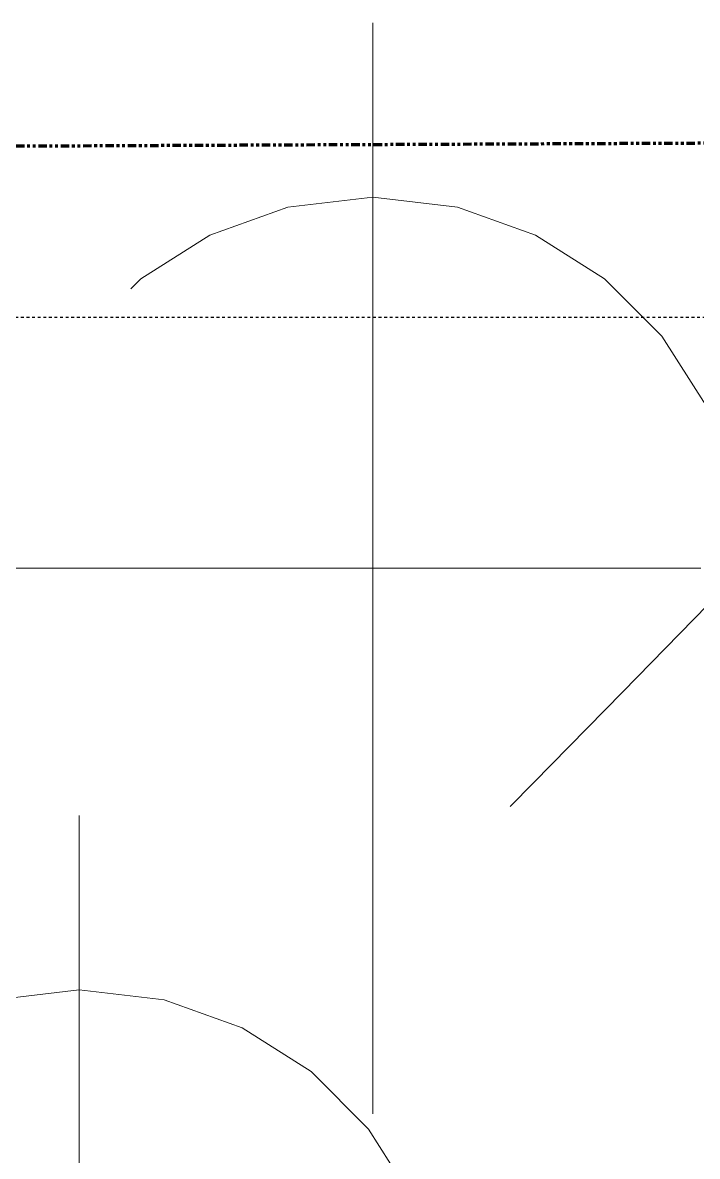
# Model space of a CAD drawing. Header units: inches. Extents: x 9391 to 11530, y 1186 to 2858.
# Drawn here: x 11213 to 11243.1, y 2661.2 to 2711.9 of the extents above; entities that cross this region are included whole.
import ezdxf

# ---------------------------------------------------------------- set-up
doc = ezdxf.new("R2010")
doc.units = ezdxf.units.IN
doc.header["$MEASUREMENT"] = 0
doc.linetypes.add('Aligning Line 1_8_', pattern=[0.25, 0.125, -0.125])
doc.linetypes.add('Double Dash 3_8_', pattern=[1, 0.375, -0.125, 0.125, -0.125, 0.125, -0.125])
for name, color, linetype, lineweight in [('A-DETL-GENF-1', 254, 'Continuous', 9), ('C-PROP-LINE', 91, 'Double Dash 3_8_', 211), ('G-ANNO-SYMB', 111, 'Aligning Line 1_8_', 30)]:
    doc.layers.add(name, color=color, linetype=linetype, lineweight=lineweight)

# ---------------------------------------------------------------- blocks, each defined once
blk = doc.blocks.new('magnolia 26756 - magnolia 26756-V115-FLOOR PLAN - ROOF')
at = {"layer": 'A-DETL-GENF-1'}
for p, q in [((0, 24.236), (0, 24.398)), ((0, 24.398), (0, 24.171)), ((0, 23.863), (0, 24.236)), ((0, 24.171), (0, 23.955)), ((0, 23.199), (0, 24.132)), ((0, 24.132), (0, 23.983)), ((0, 23.983), (0, 22.031)), ((0, 23.955), (0, 22.932)), ((0, 22.678), (0, 23.863)), ((0, 23.416), (0, 23.437)), ((0, 23.437), (0, 23.199)), ((0, 23.332), (0, 23.416)), ((0, 22.985), (0, 23.332)), ((0, 22.932), (0, 23.018)), ((0, 23.018), (0, 22.948)), ((0, 22.575), (0, 22.985)), ((0, 22.948), (0, 22.798)), ((0, 22.798), (0, 21.187)), ((0, 20.532), (0, 22.678)), ((0, 21.704), (0, 22.575)), ((0, 22.455), (0, 22.539)), ((0, 22.539), (0, 22.532)), ((0, 22.532), (0, 22.369)), ((0, 21.997), (0, 22.455)), ((0, 22.369), (0, 20.735)), ((0, 22.031), (0, 21.865)), ((0, 21.891), (0, 21.997)), ((0, 21.865), (0, 21.891)), ((0, 21), (0, 21.704)), ((0, 21.597), (0, 21.599)), ((0, 21.599), (0, 21.298)), ((0, 21.546), (0, 21.597)), ((0, 21.428), (0, 21.546)), ((0, 20.399), (0, 21.428)), ((0, 21.227), (0, 21.332)), ((0, 21.332), (0, 20.658)), ((0, 21.298), (0, 21.227)), ((0, 21.187), (0, 20.695)), ((0, 19.999), (0, 21.065)), ((0, 21.065), (0, 20.91)), ((0, 20.979), (0, 21.001)), ((0, 21.001), (0, 20.865)), ((0, 20.799), (0, 21)), ((0, 20.84), (0, 20.979)), ((0, 20.91), (0, 20.697)), ((0, 17.433), (0, 20.865)), ((0, 19.965), (0, 20.84)), ((0, 20.71), (0, 20.799)), ((0, 20.735), (0, 19.999)), ((0, 20.5), (0, 20.71)), ((0, 20.697), (0, 20.431)), ((0, 20.695), (0, 20.279)), ((0, 20.658), (0, 20.466)), ((0, 20.442), (0, 20.532)), ((0, 20.202), (0, 20.5)), ((0, 20.466), (0, 20.239)), ((0, 20.376), (0, 20.442)), ((0, 20.431), (0, 18.932)), ((0, 20.076), (0, 20.399)), ((0, 20.131), (0, 20.376)), ((0, 20.279), (0, 19.97)), ((0, 20.239), (0, 19.965)), ((0, 19.844), (0, 20.202)), ((0, 19.968), (0, 20.131)), ((0, 19.377), (0, 20.076)), ((0, 19.97), (0, 19.697)), ((0, 19.732), (0, 19.968)), ((0, 19.46), (0, 19.844)), ((0, 19.561), (0, 19.732)), ((0, 19.697), (0, 19.564)), ((0, 19.564), (0, 19.414)), ((0, 19.472), (0, 19.561)), ((0, 18.932), (0, 19.472)), ((0, 19.079), (0, 19.46)), ((0, 19.414), (0, 19.12)), ((0, 18.566), (0, 19.377)), ((0, 19.12), (0, 19.006)), ((0, 18.732), (0, 19.079)), ((0, 19.006), (0, 18.932)), ((0, 18.932), (0, 18.746)), ((0, 18.746), (0, 18.581)), ((0, 17.949), (0, 18.732)), ((0, 18.581), (0, 18.056)), ((0, 17.599), (0, 18.566)), ((0, 18.056), (0, 17.821)), ((0, 17.318), (0, 17.949)), ((0, 17.821), (0, 17.532)), ((0, 17.567), (0, 17.599)), ((0, 17.599), (0, 17.567)), ((0, 17.568), (0, 17.599)), ((0, 17.548), (0, 17.568)), ((0, 16.947), (0, 17.567)), ((0, 17.567), (0, 17.546)), ((0, 17.537), (0, 17.548)), ((0, 17.546), (0, 17.536)), ((0, 17.536), (0, 17.537)), ((0, 17.532), (0, 17.502)), ((0, 17.502), (0, 17.449)), ((0, 17.449), (0, 17.376)), ((0, 17.433), (0, 16.799)), ((0, 17.376), (0, 17.283)), ((0, 16.775), (0, 17.318)), ((0, 17.283), (0, 17.171)), ((0, 17.027), (0, 17.199)), ((0, 17.199), (0, 13.732)), ((0, 17.171), (0, 16.899)), ((0, 16.595), (0, 17.027)), ((0, 16.868), (0, 16.947)), ((0, 16.899), (0, 16.868)), ((0, 16.799), (0, 16.662)), ((0, 16.255), (0, 16.775)), ((-3.801, 16.151), (0, 16.589)), ((0, 16.662), (0, 16.546)), ((0, 16.506), (0, 16.655)), ((0, 16.655), (0, 16.552)), ((0, 16.538), (0, 16.595)), ((0, 16.589), (3.801, 16.151)), ((0, 16.552), (0, 16.538)), ((0, 16.546), (0, 16.462)), ((0, 16.431), (0, 16.506)), ((0, 16.462), (0, 16.42)), ((0, 16.42), (0, 16.431)), ((0, 15.695), (0, 16.255)), ((-7.292, 14.902), (-3.801, 16.151)), ((0, 15.81), (0, 15.932)), ((0, 15.932), (0, 14.932)), ((0, 15.567), (0, 15.81)), ((3.801, 16.151), (7.292, 14.902)), ((0, 15.031), (0, 15.695)), ((0, 15.518), (0, 15.599)), ((0, 15.599), (0, 14.948)), ((0, 15.239), (0, 15.567)), ((0, 14.568), (0, 15.518)), ((0, 13.796), (0, 15.239)), ((-10.372, 12.942), (-7.292, 14.902)), ((0, 14.199), (0, 15.031)), ((0, 14.948), (0, 14.474)), ((0, 14.932), (0, 13.199)), ((0, 14.744), (0, 14.82)), ((0, 14.82), (0, 14.806)), ((0, 14.806), (0, 14.725)), ((0, 14.121), (0, 14.744)), ((0, 14.725), (0, 14.199)), ((7.292, 14.902), (10.372, 12.942)), ((0, 14.202), (0, 14.568)), ((0, 14.474), (0, 13.115)), ((0, 13.199), (0, 14.266)), ((0, 14.266), (0, 13.824)), ((0, 13.905), (0, 14.202)), ((0, 11.923), (0, 14.121)), ((0, 13.732), (0, 13.905)), ((0, 13.824), (0, 13.671)), ((0, 13.466), (0, 13.796)), ((0, 13.671), (0, 13.545)), ((0, 13.545), (0, 13.199)), ((0, 13.054), (0, 13.466)), ((0, 13.199), (0, 12.304)), ((-10.817, 12.497), (-10.372, 12.942)), ((0, 13.115), (0, 12.599)), ((0, 12.942), (0, 13.054)), ((0, 12.864), (0, 12.942)), ((0, 12.599), (0, 12.864)), ((10.372, 12.942), (12.942, 10.372)), ((0, 12.304), (0, 12.095)), ((0, 12.095), (0, 11.97)), ((0, 11.953), (0, 12.066)), ((0, 12.066), (0, 11.691)), ((0, 11.97), (0, 11.953)), ((0, 11.4), (0, 11.923)), ((0, 11.691), (0, 11.351)), ((0, 10.869), (0, 11.4)), ((0, 11.351), (0, 10.417)), ((0, 0.001), (0, 10.933)), ((0, 10.933), (0, 10.847)), ((0, 10.814), (0, 10.869)), ((0, 10.847), (0, 10.791)), ((0, 10.776), (0, 10.814)), ((0, 10.791), (0, 10.762)), ((0, 10.758), (0, 10.776)), ((0, 10.762), (0, 10.758)), ((0, 10.417), (0, 10.09)), ((12.942, 10.372), (14.902, 7.292)), ((0, 10.09), (0, 9.733)), ((0, 9.733), (0, 9.283)), ((0, 9.283), (0, 9.122)), ((0, 9.122), (0, 8.999)), ((0, 8.999), (0, 8.907)), ((0, 8.907), (0, 8.799)), ((0, 8.799), (0, 8.585)), ((0, 8.585), (0, 8.333)), ((0, 8.333), (0, 8.057)), ((0, 8.057), (0, 7.775)), ((0, 7.775), (0, 7.5)), ((0, 7.5), (0, 7.247)), ((0, 7.247), (0, 7.033)), ((0, 7.033), (0, 6.281)), ((0, 6.281), (0, 5.713)), ((0, 5.713), (0, 5.443)), ((0, 5.2), (0, 5.479)), ((0, 5.479), (0, 5.462)), ((0, 5.462), (0, 5.384)), ((0, 5.443), (0, 5.2)), ((0, 5.384), (0, 5.033)), ((0, 5.033), (0, 4.537)), ((0, 4.537), (0, 4.077)), ((0, 4.077), (0, 3.662)), ((0, 3.662), (0, 3.304)), ((0, 3.304), (0, 3.012)), ((0, 3.012), (0, 2.796)), ((0, 2.796), (0, 2.666)), ((0, 2.666), (0, 1.882)), ((0, 2.466), (0, 2.584)), ((0, 2.584), (0, 2.516)), ((0, 2.516), (0, 2.362)), ((0, 2.41), (0, 2.466)), ((0, 2.287), (0, 2.41)), ((0, 2.362), (0, 2.1)), ((0, 2.09), (0, 2.287)), ((0, 2.1), (0, 1.726)), ((0, 0.432), (0, 2.09)), ((0, 1.882), (0, 1.251)), ((0, 1.726), (0, 1.471)), ((0, 1.471), (0, 1.304)), ((0, 1.304), (0, 1.196)), ((0, 1.035), (0, 1.267)), ((0, 1.267), (0, 0.495)), ((0, 1.251), (0, 1.067)), ((0, 1.196), (0, 0.933)), ((0, 1.067), (0, 1.086)), ((0, 1.086), (0, 1.044)), ((0, 1.044), (0, 0.979)), ((0, 0.936), (0, 1.035)), ((0, 0.979), (0, 0.93)), ((0, 0.93), (0, 0.936)), ((0, 0.933), (0, 0.102)), ((-15.932, 0), (-14.932, 0)), ((-15.567, 0), (-15.81, 0)), ((-15.239, 0), (-15.567, 0)), ((-13.796, 0), (-15.239, 0)), ((-14.932, 0), (-13.199, 0)), ((-13.199, 0), (-14.266, 0)), ((-14.266, 0), (-13.824, 0)), ((-13.824, 0), (-13.671, 0)), ((-13.466, 0), (-13.796, 0)), ((-13.671, 0), (-13.545, 0)), ((-13.545, 0), (-13.199, 0)), ((-13.199, 0), (-12.304, 0)), ((-12.304, 0), (-12.095, 0)), ((-12.095, 0), (-11.97, 0)), ((-11.97, 0), (-11.953, 0)), ((-5.2, 0), (-5.479, 0)), ((-5.479, 0), (-5.462, 0)), ((-5.462, 0), (-5.384, 0)), ((-5.384, 0), (-5.033, 0)), ((-5.033, 0), (-4.537, 0)), ((-4.537, 0), (-4.077, 0)), ((-4.077, 0), (-3.662, 0)), ((-3.662, 0), (-3.304, 0)), ((-3.304, 0), (-3.012, 0)), ((-2.466, 0), (-2.584, 0)), ((-2.584, 0), (-2.516, 0)), ((-2.516, 0), (-2.362, 0)), ((-2.362, 0), (-2.1, 0)), ((-2.1, 0), (-1.726, 0)), ((-1.726, 0), (-1.471, 0)), ((-1.471, 0), (-1.304, 0)), ((-1.304, 0), (-1.196, 0)), ((-1.196, 0), (-0.933, 0)), ((-0.933, 0), (-0.103, 0)), ((-0.103, 0), (2.133, 0)), ((0, 0.495), (0, 0.424)), ((0, 0.406), (0, 0.432)), ((0, 0.424), (0, 0.406)), ((0, 0.102), (0, -2.133)), ((1.825, 0), (1.78, 0)), ((1.78, 0), (1.788, 0)), ((1.788, 0), (1.867, 0)), ((2.076, 0), (1.825, 0)), ((1.867, 0), (4.463, 0)), ((2.133, 0), (2.076, 0)), ((4.463, 0), (6.666, 0)), ((4.842, 0), (4.632, 0)), ((4.632, 0), (4.644, 0)), ((4.644, 0), (5.23, 0)), ((6.666, 0), (4.842, 0)), ((5.23, 0), (6.019, 0)), ((6.019, 0), (7.6, 0)), ((7.404, 0), (7.2, 0)), ((7.2, 0), (7.842, 0)), ((7.87, 0), (7.404, 0)), ((7.6, 0), (7.794, 0)), ((7.794, 0), (7.947, 0)), ((7.842, 0), (8.497, 0)), ((8.24, 0), (7.87, 0)), ((7.947, 0), (8.199, 0)), ((8.199, 0), (8.362, 0)), ((8.723, 0), (8.24, 0)), ((8.45, 0), (8.266, 0)), ((8.266, 0), (9.94, 0)), ((8.362, 0), (8.45, 0)), ((8.497, 0), (9.149, 0)), ((9.333, 0), (8.723, 0)), ((9.149, 0), (10.391, 0)), ((9.477, 0), (9.333, 0)), ((9.679, 0), (9.477, 0)), ((10.48, 0), (9.679, 0)), ((9.94, 0), (10.249, 0)), ((10.249, 0), (10.457, 0)), ((10.391, 0), (11.459, 0)), ((10.457, 0), (10.533, 0)), ((10.533, 0), (10.48, 0)), ((11.459, 0), (11.598, 0)), ((11.598, 0), (11.881, 0)), ((11.881, 0), (12.138, 0)), ((12.138, 0), (12.246, 0)), ((12.246, 0), (12.333, 0)), ((12.333, 0), (12.451, 0)), ((12.451, 0), (12.501, 0)), ((12.501, 0), (12.534, 0)), ((12.534, 0), (12.586, 0)), ((12.586, 0), (12.707, 0)), ((12.707, 0), (12.933, 0)), ((12.933, 0), (13.286, 0)), ((13.286, 0), (13.413, 0)), ((13.413, 0), (13.985, 0)), ((13.985, 0), (14.123, 0)), ((14.123, 0), (14.275, 0)), ((14.275, 0), (14.437, 0)), ((14.437, 0), (14.603, 0)), ((-17.199, 0), (-13.732, 0)), ((-15.031, 0), (-15.695, 0)), ((-15.518, 0), (-15.599, 0)), ((-15.599, 0), (-14.948, 0)), ((-14.568, 0), (-15.518, 0)), ((-14.199, 0), (-15.031, 0)), ((-14.948, 0), (-14.474, 0)), ((-14.744, 0), (-14.82, 0)), ((-14.82, 0), (-14.806, 0)), ((-14.806, 0), (-14.725, 0)), ((-14.121, 0), (-14.744, 0)), ((-14.725, 0), (-14.199, 0)), ((-14.202, 0), (-14.568, 0)), ((-14.474, 0), (-13.115, 0)), ((-13.905, 0), (-14.202, 0)), ((-12.969, 0), (-14.121, 0)), ((-13.732, 0), (-13.905, 0)), ((-13.054, 0), (-13.466, 0)), ((-13.115, 0), (-12.599, 0)), ((-12.942, 0), (-13.054, 0)), ((-12.864, 0), (-12.942, 0)), ((-12.599, 0), (-12.864, 0)), ((-11.953, 0), (-12.066, 0)), ((-12.066, 0), (-11.691, 0)), ((-11.691, 0), (-11.351, 0)), ((-11.351, 0), (-10.417, 0)), ((-10.417, 0), (-10.09, 0)), ((-10.09, 0), (-9.733, 0)), ((-9.733, 0), (-9.283, 0)), ((-9.283, 0), (-9.122, 0)), ((-9.122, 0), (-8.999, 0)), ((-8.999, 0), (-8.907, 0)), ((-8.907, 0), (-8.799, 0)), ((-8.799, 0), (-8.585, 0)), ((-8.585, 0), (-8.333, 0)), ((-8.333, 0), (-8.057, 0)), ((-8.057, 0), (-7.775, 0)), ((-7.775, 0), (-7.5, 0)), ((-7.5, 0), (-7.247, 0)), ((-7.247, 0), (-7.033, 0)), ((-7.033, 0), (-6.281, 0)), ((-6.281, 0), (-5.713, 0)), ((-5.713, 0), (-5.443, 0)), ((-5.443, 0), (-5.2, 0)), ((-3.012, 0), (-2.796, 0)), ((-2.796, 0), (-2.666, 0)), ((-2.666, 0), (-1.882, 0)), ((-2.41, 0), (-2.466, 0)), ((-2.287, 0), (-2.41, 0)), ((-2.09, 0), (-2.287, 0)), ((-0.432, 0), (-2.09, 0)), ((-1.882, 0), (-1.251, 0)), ((-1.035, 0), (-1.267, 0)), ((-1.267, 0), (-0.495, 0)), ((-1.251, 0), (-1.067, 0)), ((-1.067, 0), (-1.086, 0)), ((-1.086, 0), (-1.044, 0)), ((-1.044, 0), (-0.979, 0)), ((-0.936, 0), (-1.035, 0)), ((-0.979, 0), (-0.93, 0)), ((-0.93, 0), (-0.936, 0)), ((-0.495, 0), (-0.424, 0)), ((-0.406, 0), (-0.432, 0)), ((-0.424, 0), (-0.406, 0)), ((6.833, 0), (0, 0)), ((7.156, 0), (6.833, 0)), ((7.553, 0), (7.156, 0)), ((7.993, 0), (7.553, 0)), ((8.443, 0), (7.993, 0)), ((8.871, 0), (8.443, 0)), ((9.245, 0), (8.871, 0)), ((9.533, 0), (9.245, 0)), ((13.536, 0), (9.533, 0)), ((16.589, 0), (11.198, -5.53)), ((13.243, 0), (12.399, 0)), ((12.399, 0), (12.581, 0)), ((12.581, 0), (12.768, 0)), ((12.768, 0), (12.983, 0)), ((12.983, 0), (14.532, 0)), ((13.605, 0), (13.243, 0)), ((14.449, 0), (13.332, 0)), ((13.332, 0), (14.028, 0)), ((13.564, 0), (13.466, 0)), ((13.466, 0), (13.554, 0)), ((14.132, 0), (13.536, 0)), ((13.554, 0), (13.635, 0)), ((13.683, 0), (13.564, 0)), ((13.927, 0), (13.605, 0)), ((13.635, 0), (13.704, 0)), ((13.819, 0), (13.683, 0)), ((13.704, 0), (13.755, 0)), ((13.775, 0), (13.732, 0)), ((13.732, 0), (13.886, 0)), ((13.755, 0), (13.78, 0)), ((13.78, 0), (13.775, 0)), ((14.26, 0), (13.819, 0)), ((13.886, 0), (14.029, 0)), ((14.211, 0), (13.927, 0)), ((14.028, 0), (14.399, 0)), ((14.029, 0), (14.166, 0)), ((14.507, 0), (14.132, 0)), ((14.166, 0), (14.614, 0)), ((14.457, 0), (14.211, 0)), ((14.399, 0), (14.26, 0)), ((14.655, 0), (14.449, 0)), ((14.666, 0), (14.457, 0)), ((14.684, 0), (14.507, 0)), ((0, -1.825), (0, -1.78)), ((0, -1.78), (0, -1.788)), ((0, -1.788), (0, -1.867)), ((0, -2.076), (0, -1.825)), ((0, -1.867), (0, -4.463)), ((0, -2.133), (0, -2.076)), ((0, -4.463), (0, -6.666)), ((0, -4.842), (0, -4.632)), ((0, -4.632), (0, -4.644)), ((0, -4.644), (0, -5.23)), ((0, -6.666), (0, -4.842)), ((0, -5.23), (0, -6.019)), ((11.198, -5.53), (7.201, -9.601)), ((0, -6.019), (0, -7.6)), ((0, -7.404), (0, -7.2)), ((0, -7.2), (0, -7.842)), ((0, -7.87), (0, -7.404)), ((0, -7.6), (0, -7.794)), ((0, -7.794), (0, -7.947)), ((0, -7.842), (0, -8.497)), ((0, -8.24), (0, -7.87)), ((0, -7.947), (0, -8.199)), ((0, -8.199), (0, -8.362)), ((0, -8.723), (0, -8.24)), ((0, -8.45), (0, -8.266)), ((0, -8.266), (0, -9.94)), ((0, -8.443), (0, -8.349)), ((0, -8.362), (0, -8.45)), ((0, -8.871), (0, -8.443)), ((0, -8.497), (0, -9.149)), ((0, -9.333), (0, -8.723)), ((0, -9.245), (0, -8.871)), ((0, -9.149), (0, -10.391)), ((0, -9.533), (0, -9.245)), ((0, -9.477), (0, -9.333)), ((0, -9.679), (0, -9.477)), ((0, -13.536), (0, -9.533)), ((7.201, -9.601), (6.153, -10.658)), ((0, -10.48), (0, -9.679)), ((0, -9.94), (0, -10.249)), ((0, -10.249), (0, -10.457)), ((0, -10.391), (0, -11.459)), ((0, -10.457), (0, -10.533)), ((0, -10.533), (0, -10.48)), ((0, -11.459), (0, -11.598)), ((0, -11.598), (0, -11.881)), ((0, -11.881), (0, -12.138)), ((0, -12.138), (0, -12.246)), ((0, -12.246), (0, -12.333)), ((0, -12.333), (0, -12.451)), ((0, -13.243), (0, -12.399)), ((0, -12.399), (0, -12.581)), ((0, -12.451), (0, -12.501)), ((0, -12.501), (0, -12.534)), ((0, -12.534), (0, -12.586)), ((0, -12.581), (0, -12.768)), ((0, -12.586), (0, -12.707)), ((0, -12.707), (0, -12.933)), ((0, -12.768), (0, -12.983)), ((0, -12.933), (0, -13.286)), ((0, -12.983), (0, -14.532)), ((0, -13.605), (0, -13.243)), ((0, -13.286), (0, -13.413)), ((0, -14.449), (0, -13.332)), ((0, -13.332), (0, -14.028)), ((0, -13.413), (0, -13.985)), ((0, -13.564), (0, -13.466)), ((0, -13.466), (0, -13.554)), ((0, -14.132), (0, -13.536)), ((0, -13.554), (0, -13.635)), ((0, -13.683), (0, -13.564)), ((0, -13.927), (0, -13.605)), ((0, -13.635), (0, -13.704)), ((0, -13.819), (0, -13.683)), ((0, -13.704), (0, -13.755)), ((0, -13.775), (0, -13.732)), ((0, -13.732), (0, -13.886)), ((0, -13.755), (0, -13.78)), ((0, -13.78), (0, -13.775)), ((0, -14.26), (0, -13.819)), ((0, -13.886), (0, -14.029)), ((0, -14.211), (0, -13.927)), ((0, -13.985), (0, -14.123)), ((0, -14.028), (0, -14.399)), ((0, -14.029), (0, -14.166)), ((0, -14.123), (0, -14.275)), ((0, -14.507), (0, -14.132)), ((0, -14.166), (0, -14.614)), ((0, -14.457), (0, -14.211)), ((0, -14.399), (0, -14.26)), ((0, -14.275), (0, -14.437)), ((0, -14.437), (0, -14.603)), ((0, -14.655), (0, -14.449)), ((0, -14.666), (0, -14.457)), ((0, -14.684), (0, -14.507)), ((0, -14.532), (0, -14.642)), ((0, -14.603), (0, -14.77)), ((0, -14.614), (0, -14.799)), ((0, -14.642), (0, -14.692)), ((0, -14.818), (0, -14.655)), ((0, -14.84), (0, -14.666)), ((0, -14.692), (0, -14.684)), ((0, -14.77), (0, -14.932)), ((0, -14.799), (0, -15.038)), ((0, -14.932), (0, -14.818)), ((0, -15.183), (0, -14.84)), ((0, -14.932), (0, -15.161)), ((0, -15.177), (0, -14.932)), ((0, -14.932), (0, -15.832)), ((0, -15.087), (0, -14.932)), ((0, -15.038), (0, -15.183)), ((0, -15.216), (0, -15.087)), ((0, -15.161), (0, -15.873)), ((0, -15.651), (0, -15.177)), ((0, -15.183), (0, -15.345)), ((0, -15.319), (0, -15.183)), ((0, -15.703), (0, -15.199)), ((0, -15.199), (0, -16.958)), ((0, -15.329), (0, -15.216)), ((0, -15.466), (0, -15.319)), ((0, -15.436), (0, -15.329)), ((0, -15.345), (0, -15.443)), ((0, -15.549), (0, -15.436)), ((0, -15.443), (0, -15.603)), ((0, -17.156), (0, -15.466)), ((0, -15.832), (0, -15.549)), ((0, -16.324), (0, -15.599)), ((0, -15.599), (0, -15.645)), ((0, -15.603), (0, -15.866)), ((0, -15.649), (0, -15.64)), ((0, -15.64), (0, -15.649)), ((0, -15.645), (0, -15.649)), ((0, -15.649), (0, -15.703)), ((0, -16.432), (0, -15.651)), ((0, -15.803), (0, -15.703)), ((0, -15.703), (0, -15.832)), ((0, -15.862), (0, -15.803)), ((0, -15.832), (0, -16.066)), ((0, -15.866), (0, -15.862)), ((0, -15.873), (0, -16.71)), ((0, -19.399), (0, -15.932)), ((0, -15.932), (0, -16.229)), ((0, -16.066), (0, -16.384)), ((0, -16.229), (0, -17.41)), ((0, -16.307), (0, -16.266)), ((0, -16.266), (0, -16.492)), ((0, -18.039), (0, -16.307)), ((0, -16.817), (0, -16.324)), ((0, -16.384), (0, -16.762)), ((0, -16.544), (0, -16.399)), ((0, -16.399), (0, -17.601)), ((0, -16.602), (0, -16.432)), ((0, -16.492), (0, -16.666)), ((0, -16.706), (0, -16.544)), ((0, -17.429), (0, -16.602)), ((0, -16.666), (0, -16.816)), ((0, -16.885), (0, -16.706)), ((0, -16.71), (0, -17.096)), ((0, -16.762), (0, -18.158)), ((0, -16.816), (0, -17.014)), ((0, -16.978), (0, -16.817)), ((0, -17.503), (0, -16.885)), ((0, -16.958), (0, -17.732)), ((0, -17.083), (0, -16.978)), ((0, -17.014), (0, -17.678)), ((0, -17.36), (0, -17.083)), ((0, -17.096), (0, -17.416)), ((0, -17.517), (0, -17.156)), ((0, -17.865), (0, -17.36)), ((0, -17.41), (0, -17.609)), ((0, -17.416), (0, -17.565)), ((0, -17.445), (0, -17.422)), ((0, -17.422), (0, -17.465)), ((0, -17.599), (0, -17.429)), ((0, -17.732), (0, -17.445)), ((0, -17.465), (0, -17.599)), ((0, -17.732), (0, -17.503)), ((0, -17.526), (0, -17.507)), ((0, -17.507), (0, -17.599)), ((0, -17.73), (0, -17.517)), ((0, -17.598), (0, -17.526)), ((0, -17.565), (0, -17.671)), ((0, -17.965), (0, -17.598)), ((0, -17.599), (0, -17.868)), ((0, -17.601), (0, -17.813)), ((0, -17.609), (0, -17.732)), ((0, -17.671), (0, -17.705)), ((0, -17.678), (0, -17.852)), ((0, -17.705), (0, -17.726)), ((0, -17.726), (0, -17.732)), ((0, -17.732), (0, -17.73)), ((0, -17.813), (0, -17.914)), ((0, -17.852), (0, -17.965)), ((0, -17.914), (0, -17.865)), ((0, -17.868), (0, -18.034)), ((0, -18.034), (0, -18.131)), ((0, -18.424), (0, -18.039)), ((0, -18.131), (0, -18.259)), ((0, -18.158), (0, -18.68)), ((0, -18.259), (0, -18.36)), ((0, -18.36), (0, -18.532)), ((0, -18.653), (0, -18.424)), ((0, -18.532), (0, -18.961)), ((0, -18.971), (0, -18.653)), ((0, -18.68), (0, -19.215)), ((0, -18.961), (0, -19.363)), ((0, -19.327), (0, -18.971)), ((0, -19.163), (0, -19.065)), ((0, -19.065), (0, -19.554)), ((0, -19.334), (0, -19.163)), ((0, -19.215), (0, -19.403)), ((0, -19.671), (0, -19.327)), ((0, -19.553), (0, -19.334)), ((0, -19.363), (0, -19.701)), ((0, -19.893), (0, -19.399)), ((0, -19.403), (0, -19.767)), ((0, -19.739), (0, -19.465)), ((0, -19.465), (0, -19.822)), ((0, -19.794), (0, -19.553)), ((0, -19.554), (0, -19.714)), ((0, -19.921), (0, -19.599)), ((0, -19.599), (0, -21.356)), ((0, -19.953), (0, -19.671)), ((0, -19.701), (0, -19.932)), ((0, -19.714), (0, -20.132)), ((0, -20.044), (0, -19.739)), ((0, -19.767), (0, -19.957)), ((0, -20.032), (0, -19.794)), ((0, -19.822), (0, -20.956)), ((0, -20.132), (0, -19.893)), ((0, -20.019), (0, -19.921)), ((0, -19.932), (0, -20.019)), ((0, -20.123), (0, -19.953)), ((0, -19.957), (0, -20.265)), ((0, -20.242), (0, -20.032)), ((0, -20.265), (0, -20.044)), ((0, -20.132), (0, -20.123)), ((0, -20.203), (0, -20.132)), ((0, -21.226), (0, -20.203)), ((0, -20.865), (0, -20.242)), ((0, -22.013), (0, -20.465)), ((0, -20.465), (0, -21.433)), ((0, -20.9), (0, -20.865)), ((0, -20.978), (0, -20.9)), ((0, -20.956), (0, -21.137)), ((0, -21.311), (0, -20.978)), ((0, -21.137), (0, -21.265)), ((0, -21.339), (0, -21.226)), ((0, -21.265), (0, -21.339)), ((0, -21.405), (0, -21.311)), ((0, -21.356), (0, -21.706)), ((0, -21.465), (0, -21.405)), ((0, -21.433), (0, -21.63)), ((0, -21.479), (0, -21.465)), ((0, -21.465), (0, -21.604)), ((0, -21.8), (0, -21.465)), ((0, -21.516), (0, -21.479)), ((0, -21.865), (0, -21.516)), ((0, -21.604), (0, -21.727)), ((0, -21.63), (0, -21.779)), ((0, -21.706), (0, -21.954)), ((0, -21.727), (0, -22.188)), ((0, -21.779), (0, -21.865)), ((0, -22.7), (0, -21.8)), ((0, -21.954), (0, -22.065)), ((0, -22.065), (0, -22.013)), ((0, -22.364), (0, -22.109)), ((0, -22.109), (0, -22.132)), ((0, -22.132), (0, -22.259)), ((0, -22.188), (0, -22.332)), ((0, -22.259), (0, -23.165)), ((0, -22.332), (0, -22.383)), ((0, -22.383), (0, -22.364)), ((0, -23.664), (0, -22.7)), ((0, -23.165), (0, -24.07)), ((0, -24.398), (0, -23.664)), ((0, -24.07), (0, -24.26)), ((0, -24.26), (0, -24.379)), ((0, -24.379), (0, -24.398))]:
    blk.add_line(p, q, dxfattribs=at)
blk = doc.blocks.new('magnolia 26756 - magnolia 26756-V116-FLOOR PLAN - ROOF')
at = {"layer": 'A-DETL-GENF-1'}
for p, q in [((0, 24.236), (0, 24.398)), ((0, 24.398), (0, 24.171)), ((0, 23.863), (0, 24.236)), ((0, 24.171), (0, 23.955)), ((0, 23.199), (0, 24.132)), ((0, 24.132), (0, 23.983)), ((0, 23.983), (0, 22.031)), ((0, 23.955), (0, 22.932)), ((0, 22.678), (0, 23.863)), ((0, 23.416), (0, 23.437)), ((0, 23.437), (0, 23.199)), ((0, 23.332), (0, 23.416)), ((0, 22.985), (0, 23.332)), ((0, 22.932), (0, 23.018)), ((0, 23.018), (0, 22.948)), ((0, 22.575), (0, 22.985)), ((0, 22.948), (0, 22.798)), ((0, 22.798), (0, 21.187)), ((0, 20.532), (0, 22.678)), ((0, 21.704), (0, 22.575)), ((0, 22.455), (0, 22.539)), ((0, 22.539), (0, 22.532)), ((0, 22.532), (0, 22.369)), ((0, 21.997), (0, 22.455)), ((0, 22.369), (0, 20.735)), ((0, 22.031), (0, 21.865)), ((0, 21.891), (0, 21.997)), ((0, 21.865), (0, 21.891)), ((0, 21), (0, 21.704)), ((0, 21.597), (0, 21.599)), ((0, 21.599), (0, 21.298)), ((0, 21.546), (0, 21.597)), ((0, 21.428), (0, 21.546)), ((0, 20.399), (0, 21.428)), ((0, 21.227), (0, 21.332)), ((0, 21.332), (0, 20.658)), ((0, 21.298), (0, 21.227)), ((0, 21.187), (0, 20.695)), ((0, 19.999), (0, 21.065)), ((0, 21.065), (0, 20.91)), ((0, 20.979), (0, 21.001)), ((0, 21.001), (0, 20.865)), ((0, 20.799), (0, 21)), ((0, 20.84), (0, 20.979)), ((0, 20.91), (0, 20.697)), ((0, 17.433), (0, 20.865)), ((0, 19.965), (0, 20.84)), ((0, 20.71), (0, 20.799)), ((0, 20.735), (0, 19.999)), ((0, 20.5), (0, 20.71)), ((0, 20.697), (0, 20.431)), ((0, 20.695), (0, 20.279)), ((0, 20.658), (0, 20.466)), ((0, 20.442), (0, 20.532)), ((0, 20.202), (0, 20.5)), ((0, 20.466), (0, 20.239)), ((0, 20.376), (0, 20.442)), ((0, 20.431), (0, 18.932)), ((0, 20.076), (0, 20.399)), ((0, 20.131), (0, 20.376)), ((0, 20.279), (0, 19.97)), ((0, 20.239), (0, 19.965)), ((0, 19.844), (0, 20.202)), ((0, 19.968), (0, 20.131)), ((0, 19.377), (0, 20.076)), ((0, 19.97), (0, 19.697)), ((0, 19.732), (0, 19.968)), ((0, 19.46), (0, 19.844)), ((0, 19.561), (0, 19.732)), ((0, 19.697), (0, 19.564)), ((0, 19.564), (0, 19.414)), ((0, 19.472), (0, 19.561)), ((0, 18.932), (0, 19.472)), ((0, 19.079), (0, 19.46)), ((0, 19.414), (0, 19.12)), ((0, 18.566), (0, 19.377)), ((0, 19.12), (0, 19.006)), ((0, 18.732), (0, 19.079)), ((0, 19.006), (0, 18.932)), ((0, 18.932), (0, 18.746)), ((0, 18.746), (0, 18.581)), ((0, 17.949), (0, 18.732)), ((0, 18.581), (0, 18.056)), ((0, 17.599), (0, 18.566)), ((0, 18.056), (0, 17.821)), ((0, 17.318), (0, 17.949)), ((0, 17.821), (0, 17.532)), ((0, 17.567), (0, 17.599)), ((0, 17.599), (0, 17.567)), ((0, 17.568), (0, 17.599)), ((0, 17.548), (0, 17.568)), ((0, 16.947), (0, 17.567)), ((0, 17.567), (0, 17.546)), ((0, 17.537), (0, 17.548)), ((0, 17.546), (0, 17.536)), ((0, 17.536), (0, 17.537)), ((0, 17.532), (0, 17.502)), ((0, 17.502), (0, 17.449)), ((0, 17.449), (0, 17.376)), ((0, 17.433), (0, 16.799)), ((0, 17.376), (0, 17.283)), ((0, 16.775), (0, 17.318)), ((0, 17.283), (0, 17.171)), ((0, 17.027), (0, 17.199)), ((0, 17.199), (0, 13.732)), ((0, 17.171), (0, 16.899)), ((0, 16.595), (0, 17.027)), ((0, 16.868), (0, 16.947)), ((0, 16.899), (0, 16.868)), ((0, 16.799), (0, 16.662)), ((0, 16.255), (0, 16.775)), ((-3.801, 16.151), (0, 16.589)), ((0, 16.662), (0, 16.546)), ((0, 16.506), (0, 16.655)), ((0, 16.655), (0, 16.552)), ((0, 16.538), (0, 16.595)), ((0, 16.589), (3.801, 16.151)), ((0, 16.552), (0, 16.538)), ((0, 16.546), (0, 16.462)), ((0, 16.431), (0, 16.506)), ((0, 16.462), (0, 16.42)), ((0, 16.42), (0, 16.431)), ((0, 15.695), (0, 16.255)), ((0, 15.81), (0, 15.932)), ((0, 15.932), (0, 14.932)), ((0, 15.567), (0, 15.81)), ((3.801, 16.151), (7.292, 14.902)), ((0, 15.031), (0, 15.695)), ((0, 15.518), (0, 15.599)), ((0, 15.599), (0, 14.948)), ((0, 15.239), (0, 15.567)), ((0, 14.568), (0, 15.518)), ((0, 13.796), (0, 15.239)), ((0, 14.199), (0, 15.031)), ((0, 14.948), (0, 14.474)), ((0, 14.932), (0, 13.199)), ((0, 14.744), (0, 14.82)), ((0, 14.82), (0, 14.806)), ((0, 14.806), (0, 14.725)), ((0, 14.121), (0, 14.744)), ((0, 14.725), (0, 14.199)), ((7.292, 14.902), (10.372, 12.942)), ((0, 14.202), (0, 14.568)), ((0, 14.474), (0, 13.115)), ((0, 13.199), (0, 14.266)), ((0, 14.266), (0, 13.824)), ((0, 13.905), (0, 14.202)), ((0, 11.923), (0, 14.121)), ((0, 13.732), (0, 13.905)), ((0, 13.824), (0, 13.671)), ((0, 13.466), (0, 13.796)), ((0, 13.671), (0, 13.545)), ((0, 13.545), (0, 13.199)), ((0, 13.054), (0, 13.466)), ((0, 13.199), (0, 12.304)), ((0, 13.115), (0, 12.599)), ((0, 12.942), (0, 13.054)), ((0, 12.864), (0, 12.942)), ((0, 12.599), (0, 12.864)), ((10.372, 12.942), (12.942, 10.372)), ((0, 12.304), (0, 12.095)), ((0, 12.095), (0, 11.97)), ((0, 11.953), (0, 12.066)), ((0, 12.066), (0, 11.691)), ((0, 11.97), (0, 11.953)), ((0, 11.4), (0, 11.923)), ((0, 11.691), (0, 11.351)), ((0, 10.869), (0, 11.4)), ((0, 11.351), (0, 10.417)), ((0, 0.001), (0, 10.933)), ((0, 10.933), (0, 10.847)), ((0, 10.814), (0, 10.869)), ((0, 10.847), (0, 10.791)), ((0, 10.776), (0, 10.814)), ((0, 10.791), (0, 10.762)), ((0, 10.758), (0, 10.776)), ((0, 10.762), (0, 10.758)), ((0, 10.417), (0, 10.09)), ((12.942, 10.372), (14.902, 7.292)), ((0, 10.09), (0, 9.733)), ((0, 9.733), (0, 9.283)), ((0, 9.283), (0, 9.122))]:
    blk.add_line(p, q, dxfattribs=at)
blk = doc.blocks.new('Family - ___-1646200-FLOOR PLAN - ROOF')
at = {"layer": 'C-PROP-LINE'}
blk.add_line((-2698.446, 9390.686), (-2707.099, 11376.054), dxfattribs=at)

msp = doc.modelspace()

# ---------------------------------------------------------------- linework, layer by layer
at = {"layer": 'G-ANNO-SYMB'}
msp.add_line((11376.017, 2698.719), (9654.878, 2698.719), dxfattribs=at)

# ---------------------------------------------------------------- block references
at = {"layer": 'A-DETL-GENF-1'}
for name, p in [('magnolia 26756 - magnolia 26756-V115-FLOOR PLAN - ROOF', (11228.625, 2687.502)), ('magnolia 26756 - magnolia 26756-V116-FLOOR PLAN - ROOF', (11215.495, 2652.054))]:
    msp.add_blockref(name, p, dxfattribs=at)
at = {"layer": 'C-PROP-LINE', "rotation": 270.0000000000005}
msp.add_blockref('Family - ___-1646200-FLOOR PLAN - ROOF', (0, 0), dxfattribs=at)

doc.saveas('drawing.dxf')
